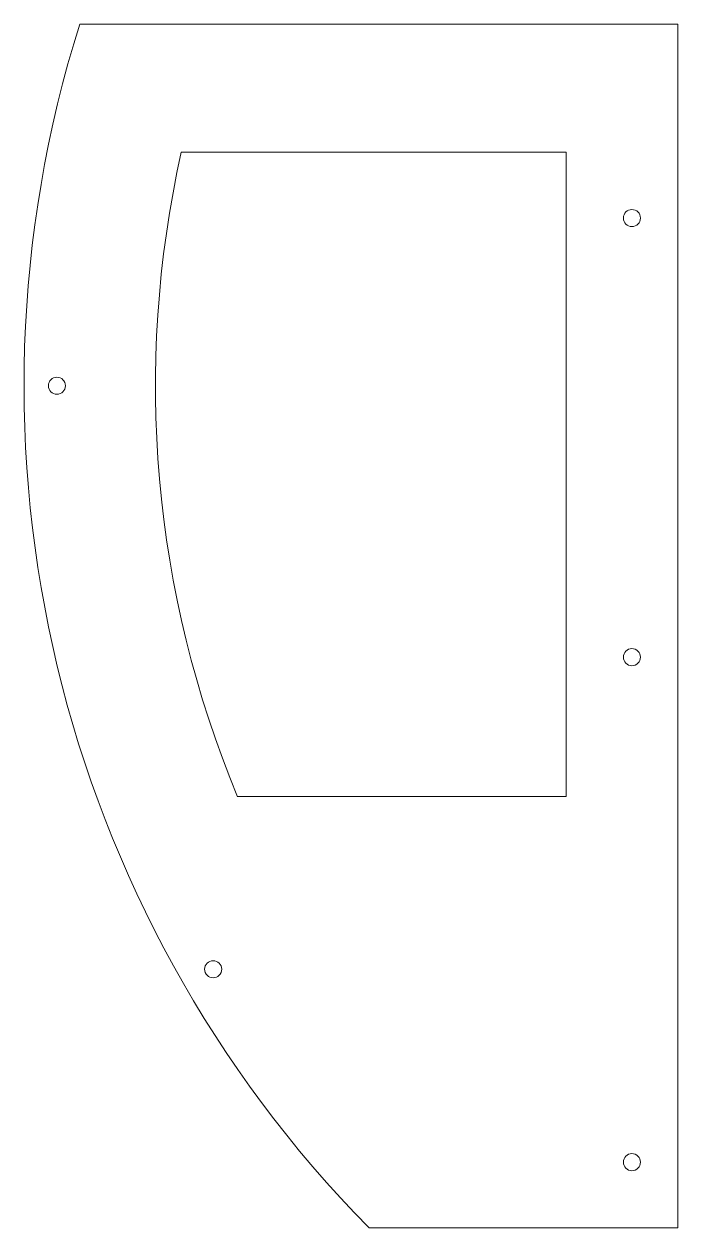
# Model space of a CAD drawing. Header units: millimetres. Extents: x 20 to 120, y 262 to 446.
import ezdxf

# ---------------------------------------------------------------- set-up
doc = ezdxf.new("R2010")
doc.units = ezdxf.units.MM

msp = doc.modelspace()

# ---------------------------------------------------------------- linework, layer by layer
at = {"color": 7, "linetype": 'Continuous', "lineweight": 15}
for p, q in [((28.61, 445.55), (119.62, 445.55)), ((119.62, 262.46), (119.62, 445.55)), ((102.62, 426.05), (44.05, 426.05)), ((102.62, 328.05), (102.62, 426.05)), ((52.62, 328.05), (102.62, 328.05)), ((72.62, 262.46), (119.62, 262.46))]:
    msp.add_line(p, q, dxfattribs=at)
for centre in [(112.62, 416.05), (25.12, 390.55), (112.62, 349.26), (48.9, 301.8), (112.62, 272.46)]:
    msp.add_circle(centre, 1.3, dxfattribs=at)
for radius, start, end in [(182.5, 162.4601, 224.5753), (162.5, 167.3813, 202.6199)]:
    msp.add_arc((202.62, 390.55), radius, start, end, dxfattribs=at)

doc.saveas('drawing.dxf')
